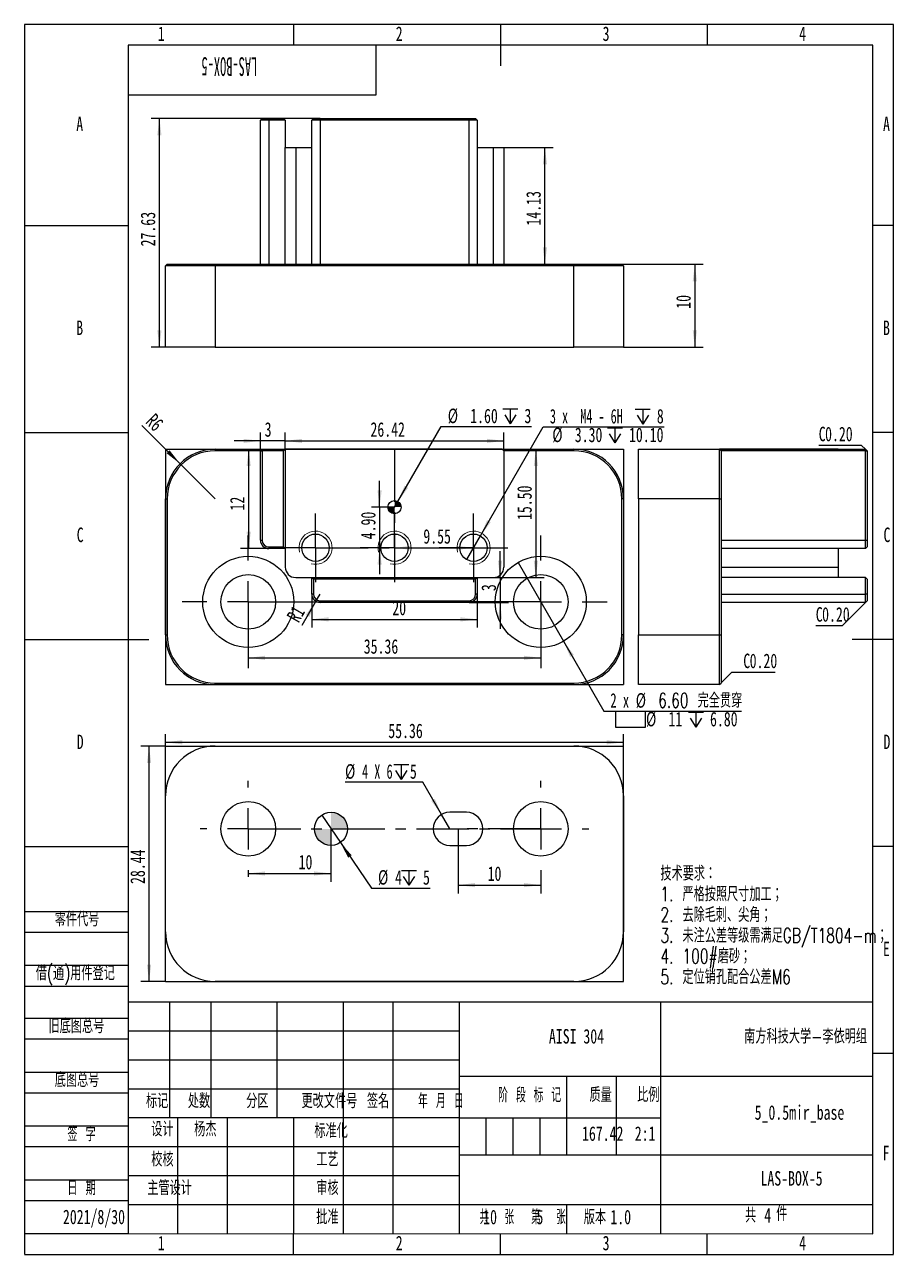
# Model space of a CAD drawing. Header units: millimetres. Extents: x 0 to 210, y 0 to 297.
import ezdxf

# ---------------------------------------------------------------- set-up
doc = ezdxf.new("R2010")
doc.units = ezdxf.units.MM
doc.linetypes.add('CENTERX2', pattern=[20.32, 12.7, -2.54, 2.54, -2.54])
doc.layers.add('图框', color=7, linetype='Continuous')
doc.layers.add('图纸格式', color=7, linetype='Continuous')
doc.styles.add('SLDTEXTSTYLE0', font='TXT', dxfattribs={"width": 0.7, "bigfont": 'bigfont'})
doc.styles.add('SLDTEXTSTYLE1', font='TXT', dxfattribs={"width": 0.62, "bigfont": 'bigfont'})
doc.styles.add('SLDTEXTSTYLE2', font='TXT', dxfattribs={"width": 0.614286, "bigfont": 'bigfont'})
doc.styles.add('SLDTEXTSTYLE3', font='TXT', dxfattribs={"width": 0.6, "bigfont": 'bigfont'})
doc.styles.add('SLDTEXTSTYLE4', font='TXT', dxfattribs={"width": 0.633333, "bigfont": 'bigfont'})
doc.styles.add('SLDTEXTSTYLE5', font='TXT', dxfattribs={"width": 0.7})
doc.styles.add('SLDTEXTSTYLE6', font='TXT', dxfattribs={"width": 0.49})
doc.styles.add('SLDTEXTSTYLE7', font='TXT', dxfattribs={"width": 0.616667})
doc.styles.add('SLDTEXTSTYLE8', font='TXT', dxfattribs={"width": 0.633333})
doc.styles.add('SLDTEXTSTYLE9', font='TXT', dxfattribs={"width": 0.62})
doc.dimstyles.new('SLDDIMSTYLE0', dxfattribs={"dimtxt": 3.5, "dimasz": 4.08, "dimexe": 0, "dimexo": 0.0625, "dimgap": 0.875, "dimtad": 2, "dimlfac": 0.5, "dimrnd": 1e-09, "dimzin": 12, "dimdsep": 46, "dimtxsty": 'SLDTEXTSTYLE5', "dimsah": 1, "dimcen": 0.09, "dimadec": 0, "dimazin": 3, "dimtfac": 1, "dimtofl": 0, "dimtmove": 0, "dimatfit": 3, "dimfxl": 0, "dimfrac": 2, "dimtolj": 1, "dimtzin": 12, "dimarcsym": 0})
doc.dimstyles.new('SLDDIMSTYLE1', dxfattribs={"dimtxt": 3.5, "dimasz": 4.08, "dimexe": 0, "dimexo": 0.0625, "dimgap": 0.875, "dimtad": 2, "dimlfac": 0.5, "dimrnd": 1e-09, "dimzin": 4, "dimdsep": 46, "dimtxsty": 'SLDTEXTSTYLE5', "dimsah": 1, "dimcen": 0.09, "dimadec": 0, "dimazin": 1, "dimtfac": 1, "dimtmove": 0, "dimatfit": 0, "dimfxl": 0, "dimfrac": 2, "dimtolj": 1, "dimtzin": 12, "dimarcsym": 0})
doc.dimstyles.new('SLDDIMSTYLE2', dxfattribs={"dimtxt": 3.5, "dimasz": 4.08, "dimexe": 0, "dimexo": 0.0625, "dimgap": 0.875, "dimtad": 2, "dimlfac": 0.5, "dimrnd": 1e-09, "dimzin": 12, "dimdsep": 46, "dimtxsty": 'SLDTEXTSTYLE5', "dimsah": 1, "dimcen": 0.09, "dimadec": 0, "dimazin": 3, "dimtfac": 1, "dimtmove": 0, "dimatfit": 0, "dimfxl": 0, "dimfrac": 2, "dimtolj": 1, "dimtzin": 12, "dimarcsym": 0})
doc.dimstyles.new('SLDDIMSTYLE3', dxfattribs={"dimtxt": 3.5, "dimasz": 4.08, "dimexe": 0, "dimexo": 0.0625, "dimgap": 0.875, "dimtad": 2, "dimlfac": 0.5, "dimrnd": 1e-09, "dimzin": 4, "dimdsep": 46, "dimtxsty": 'SLDTEXTSTYLE5', "dimsah": 1, "dimcen": 0.09, "dimadec": 0, "dimazin": 1, "dimtfac": 1, "dimtofl": 0, "dimtmove": 0, "dimatfit": 3, "dimfxl": 0, "dimfrac": 2, "dimtolj": 1, "dimtzin": 12, "dimarcsym": 0})
doc.dimstyles.new('SLDDIMSTYLE4', dxfattribs={"dimtxt": 3.5, "dimasz": 4.08, "dimexe": 0, "dimexo": 0.0625, "dimgap": 0.875, "dimtad": 0, "dimtih": 1, "dimtoh": 1, "dimdec": 6, "dimlfac": 0.5, "dimrnd": 1e-09, "dimzin": 12, "dimdsep": 46, "dimtxsty": 'SLDTEXTSTYLE5', "dimblk1": 'NONE', "dimsah": 1, "dimcen": 0, "dimadec": 0, "dimazin": 3, "dimtfac": 1, "dimtmove": 0, "dimatfit": 3, "dimldrblk": 'NONE', "dimfxl": 0, "dimfrac": 2, "dimtolj": 1, "dimtzin": 12, "dimarcsym": 0})
doc.dimstyles.new('SLDDIMSTYLE5', dxfattribs={"dimtxt": 3.5, "dimasz": 4.08, "dimexe": 0, "dimexo": 0.0625, "dimgap": 0.875, "dimtad": 0, "dimtih": 1, "dimtoh": 1, "dimlfac": 0.5, "dimrnd": 1e-09, "dimzin": 4, "dimdsep": 46, "dimtxsty": 'SLDTEXTSTYLE5', "dimblk1": 'NONE', "dimsah": 1, "dimcen": 0, "dimadec": 0, "dimazin": 1, "dimtfac": 1, "dimtmove": 0, "dimatfit": 3, "dimldrblk": 'NONE', "dimfxl": 0, "dimfrac": 2, "dimtolj": 1, "dimtzin": 12, "dimarcsym": 0})
doc.dimstyles.new('SLDDIMSTYLE6', dxfattribs={"dimtxt": 3.5, "dimasz": 4.08, "dimexe": 0, "dimexo": 0.0625, "dimgap": 0.875, "dimtad": 2, "dimlfac": 0.5, "dimrnd": 1e-09, "dimzin": 12, "dimdsep": 46, "dimtxsty": 'SLDTEXTSTYLE5', "dimsah": 1, "dimcen": 0, "dimadec": 0, "dimazin": 3, "dimtfac": 1, "dimtofl": 0, "dimtmove": 0, "dimatfit": 3, "dimfxl": 0, "dimfrac": 2, "dimtolj": 1, "dimtzin": 12, "dimarcsym": 0})
doc.dimstyles.new('SLDDIMSTYLE7', dxfattribs={"dimtxt": 3.5, "dimasz": 4.08, "dimexe": 0, "dimexo": 0.0625, "dimgap": 0.875, "dimtad": 0, "dimtih": 1, "dimtoh": 1, "dimdec": 6, "dimlfac": 0.5, "dimrnd": 1e-09, "dimzin": 12, "dimdsep": 46, "dimtxsty": 'SLDTEXTSTYLE5', "dimblk1": 'NONE', "dimsah": 1, "dimcen": 0, "dimadec": 0, "dimazin": 3, "dimtfac": 1, "dimtmove": 0, "dimatfit": 3, "dimldrblk": 'NONE', "dimfxl": 0, "dimfrac": 2, "dimtolj": 1, "dimtzin": 12, "dimarcsym": 0})
doc.dimstyles.new('SLDDIMSTYLE8', dxfattribs={"dimtxt": 3.5, "dimasz": 4.08, "dimexe": 0, "dimexo": 0.0625, "dimgap": 0.875, "dimtad": 0, "dimtih": 1, "dimtoh": 1, "dimdec": 6, "dimlfac": 0.5, "dimrnd": 1e-09, "dimzin": 12, "dimdsep": 46, "dimtxsty": 'SLDTEXTSTYLE5', "dimsah": 1, "dimcen": 0, "dimadec": 0, "dimazin": 3, "dimtfac": 1, "dimtofl": 0, "dimtmove": 0, "dimatfit": 3, "dimfxl": 0, "dimfrac": 2, "dimtolj": 1, "dimtzin": 12, "dimarcsym": 0})

# ---------------------------------------------------------------- blocks, each defined once
blk = doc.blocks.new('SW_NOTE_0')
at = {"layer": '图纸格式', "color": 0, "char_height": 3.5, "attachment_point": 1, "style": 'SLDTEXTSTYLE0'}
for s, insert in [('技术要求：', (0, 4.51)), ('1. 严格按照尺寸加工；', (0, -0.49)), ('2. 去除毛刺、尖角；', (0, -5.49)), ('3. 未注公差等级需满足GB/T1804-m；', (0, -10.49)), ('4. 100#磨砂；', (0, -15.49)), ('5. 定位销孔配合公差M6', (0, -20.49))]:
    blk.add_mtext(s, dxfattribs=dict(at, insert=insert))
blk = doc.blocks.new('_D')
at = {"layer": '图纸格式'}
for p, q in [((54.06, 157.58), (54.06, 142.05)), ((124.77, 157.58), (124.77, 142.05)), ((54.06, 144.05), (124.77, 144.05))]:
    blk.add_line(p, q, dxfattribs=at)
for points in [[(54.06, 144.05), (58.14, 143.54), (58.14, 144.56)], [(124.77, 144.05), (120.69, 144.56), (120.69, 143.54)]]:
    blk.add_solid(points, dxfattribs=at)
at = {"layer": '图纸格式', "insert": (81.98, 148.56), "char_height": 3.5, "attachment_point": 1, "style": 'SLDTEXTSTYLE5'}
blk.add_mtext('35.36', dxfattribs=at)
blk = doc.blocks.new('_D_1')
at = {"layer": '图纸格式'}
for p, q in [((85.81, 180.45), (85.81, 186.8)), ((89.42, 180.45), (83.81, 180.45)), ((85.81, 180.45), (85.81, 170.65)), ((85.81, 170.65), (85.81, 164.3))]:
    blk.add_line(p, q, dxfattribs=at)
for points in [[(85.81, 180.45), (86.32, 184.53), (85.3, 184.53)], [(85.81, 170.65), (85.3, 166.57), (86.32, 166.57)]]:
    blk.add_solid(points, dxfattribs=at)
at = {"layer": '图纸格式', "insert": (81.3, 172.69), "char_height": 3.5, "attachment_point": 1, "rotation": 90, "style": 'SLDTEXTSTYLE5'}
blk.add_mtext('4.90', dxfattribs=at)
blk = doc.blocks.new('_D_2')
at = {"layer": '图纸格式'}
blk.add_line((89.42, 170.62), (108.52, 170.62), dxfattribs=at)
for points in [[(89.42, 170.62), (93.5, 170.12), (93.5, 171.13)], [(108.52, 170.62), (104.44, 171.13), (104.44, 170.12)]]:
    blk.add_solid(points, dxfattribs=at)
at = {"layer": '图纸格式', "insert": (96.38, 175.14), "char_height": 3.5, "attachment_point": 1, "style": 'SLDTEXTSTYLE5'}
blk.add_mtext('9.55', dxfattribs=at)
blk = doc.blocks.new('_D_3')
at = {"layer": '图纸格式'}
for p, q in [((63, 194.45), (63, 198.46)), ((63, 196.46), (115.84, 196.46)), ((115.84, 194.05), (115.84, 198.46))]:
    blk.add_line(p, q, dxfattribs=at)
for points in [[(63, 196.46), (67.08, 195.95), (67.08, 196.96)], [(115.84, 196.46), (111.76, 196.96), (111.76, 195.95)]]:
    blk.add_solid(points, dxfattribs=at)
at = {"layer": '图纸格式', "insert": (83.6, 200.97), "char_height": 3.5, "attachment_point": 1, "style": 'SLDTEXTSTYLE5'}
blk.add_mtext('26.42', dxfattribs=at)
blk = doc.blocks.new('_D_4')
at = {"layer": '图纸格式'}
for p, q in [((123.58, 194.45), (123.58, 163.45)), ((113.3, 163.45), (125.58, 163.45))]:
    blk.add_line(p, q, dxfattribs=at)
for points in [[(123.58, 194.45), (123.07, 190.37), (124.08, 190.37)], [(123.58, 163.45), (124.08, 167.53), (123.07, 167.53)]]:
    blk.add_solid(points, dxfattribs=at)
at = {"layer": '图纸格式', "insert": (119.07, 177.34), "char_height": 3.5, "attachment_point": 1, "rotation": 90, "style": 'SLDTEXTSTYLE5'}
blk.add_mtext('15.50', dxfattribs=at)
blk = doc.blocks.new('_D_5')
at = {"layer": '图纸格式'}
for p, q in [((54.16, 194.45), (54.16, 170.45)), ((59, 170.45), (52.16, 170.45))]:
    blk.add_line(p, q, dxfattribs=at)
for points in [[(54.16, 194.45), (53.65, 190.37), (54.67, 190.37)], [(54.16, 170.45), (54.67, 174.53), (53.65, 174.53)]]:
    blk.add_solid(points, dxfattribs=at)
at = {"layer": '图纸格式', "insert": (49.65, 179.64), "char_height": 3.5, "attachment_point": 1, "rotation": 90, "style": 'SLDTEXTSTYLE5'}
blk.add_mtext('12', dxfattribs=at)
blk = doc.blocks.new('_D_6')
at = {"layer": '图纸格式'}
for p, q in [((57, 196.46), (50.65, 196.46)), ((57, 194.05), (57, 198.46)), ((63, 196.46), (57, 196.46)), ((63, 194.45), (63, 198.46)), ((63, 196.46), (69.35, 196.46))]:
    blk.add_line(p, q, dxfattribs=at)
for points in [[(57, 196.46), (52.92, 196.96), (52.92, 195.95)], [(63, 196.46), (67.08, 195.95), (67.08, 196.96)]]:
    blk.add_solid(points, dxfattribs=at)
at = {"layer": '图纸格式', "insert": (58.02, 200.97), "char_height": 3.5, "attachment_point": 1, "style": 'SLDTEXTSTYLE5'}
blk.add_mtext('3', dxfattribs=at)
blk = doc.blocks.new('_D_7')
at = {"layer": '图纸格式'}
for p, q in [((114.93, 163.45), (114.93, 169.8)), ((113.3, 163.45), (116.93, 163.45)), ((114.93, 163.45), (114.93, 157.45)), ((107.42, 157.45), (116.93, 157.45)), ((114.93, 157.45), (114.93, 151.1))]:
    blk.add_line(p, q, dxfattribs=at)
for points in [[(114.93, 163.45), (115.44, 167.53), (114.42, 167.53)], [(114.93, 157.45), (114.42, 153.37), (115.44, 153.37)]]:
    blk.add_solid(points, dxfattribs=at)
at = {"layer": '图纸格式', "insert": (110.42, 160.17), "char_height": 3.5, "attachment_point": 1, "rotation": 90, "style": 'SLDTEXTSTYLE5'}
blk.add_mtext('3', dxfattribs=at)
blk = doc.blocks.new('_D_8')
at = {"layer": '图纸格式'}
for p, q in [((69.42, 159.45), (69.42, 151.35)), ((109.42, 159.45), (109.42, 151.35)), ((69.42, 153.35), (109.42, 153.35))]:
    blk.add_line(p, q, dxfattribs=at)
for points in [[(69.42, 153.35), (73.5, 152.84), (73.5, 153.86)], [(109.42, 153.35), (105.34, 153.86), (105.34, 152.84)]]:
    blk.add_solid(points, dxfattribs=at)
at = {"layer": '图纸格式', "insert": (88.88, 157.86), "char_height": 3.5, "attachment_point": 1, "style": 'SLDTEXTSTYLE5'}
blk.add_mtext('20', dxfattribs=at)
blk = doc.blocks.new('SW_SYMBOL_HOLE_DEPTH')
at = {"layer": '图纸格式', "color": 0}
for p, q in [((0, 875), (800, 875)), ((400, 875), (400, 75)), ((100, 555), (400, 75)), ((700, 555), (400, 75))]:
    blk.add_line(p, q, dxfattribs=at)
blk = doc.blocks.new('_D_9')
at = {"layer": '图纸格式'}
for p, q in [((110.17, 173.51), (125.38, 199.84)), ((125.38, 199.84), (154.57, 199.84)), ((106.87, 167.8), (110.17, 173.51))]:
    blk.add_line(p, q, dxfattribs=at)
blk.add_solid([(110.17, 173.51), (112.65, 176.79), (111.77, 177.3)], dxfattribs=at)
at = {"layer": '图纸格式', "xscale": 0.004511737089201878, "yscale": 0.004511737089201878, "zscale": 0.004511737089201878}
for p in [(147.61, 200.18), (140.88, 195.66)]:
    blk.add_blockref('SW_SYMBOL_HOLE_DEPTH', p, dxfattribs=at)
at = {"layer": '图纸格式', "char_height": 3.5, "attachment_point": 1}
for s, insert, style in [('3 x  M4 - 6H', (126.97, 204.17), 'SLDTEXTSTYLE7'), ('8', (152.82, 204.17), 'SLDTEXTSTYLE5'), ('%%c', (127.56, 199.67), 'SLDTEXTSTYLE5'), ('3.30', (132.99, 199.66), 'SLDTEXTSTYLE5'), ('10.10', (146.09, 199.66), 'SLDTEXTSTYLE5')]:
    blk.add_mtext(s, dxfattribs=dict(at, insert=insert, style=style))
blk = doc.blocks.new('_None')
blk = doc.blocks.new('_D_10')
at = {"layer": '图纸格式'}
for p, q in [((90.22, 181.84), (100.7, 199.91)), ((100.7, 199.91), (122.56, 199.91)), ((88.62, 179.07), (90.22, 181.84))]:
    blk.add_line(p, q, dxfattribs=at)
blk.add_solid([(90.22, 181.84), (92.71, 185.11), (91.83, 185.62)], dxfattribs=at)
at = {"layer": '图纸格式', "xscale": 0.004511737089201878, "yscale": 0.004511737089201878, "zscale": 0.004511737089201878}
blk.add_blockref('SW_SYMBOL_HOLE_DEPTH', (115.6, 200.25), dxfattribs=at)
at = {"layer": '图纸格式', "char_height": 3.5, "attachment_point": 1, "style": 'SLDTEXTSTYLE5'}
for s, insert in [('%%c', (102.29, 204.25)), ('1.60', (107.71, 204.24)), ('3', (120.81, 204.24))]:
    blk.add_mtext(s, dxfattribs=dict(at, insert=insert))
blk = doc.blocks.new('_D_11')
at = {"layer": '图纸格式'}
for q in [(67.04, 151.86), (71.42, 159.45)]:
    blk.add_line((70.42, 157.72), q, dxfattribs=at)
blk.add_solid([(70.42, 157.72), (67.94, 154.44), (68.82, 153.93)], dxfattribs=at)
at = {"layer": '图纸格式', "insert": (63.2, 154.08), "char_height": 3.5, "attachment_point": 1, "rotation": 60, "style": 'SLDTEXTSTYLE5'}
blk.add_mtext('R1', dxfattribs=at)
blk = doc.blocks.new('_D_12')
at = {"layer": '图纸格式'}
for q in [(28.34, 200.17), (46.06, 182.45)]:
    blk.add_line((37.58, 190.94), q, dxfattribs=at)
blk.add_solid([(37.58, 190.94), (35.05, 194.18), (34.33, 193.46)], dxfattribs=at)
at = {"layer": '图纸格式', "insert": (31.53, 203.36), "char_height": 3.5, "attachment_point": 1, "rotation": 315, "style": 'SLDTEXTSTYLE5'}
blk.add_mtext('R6', dxfattribs=at)
blk = doc.blocks.new('SW_SYMBOL_HOLE_SPOT')
at = {"layer": '图纸格式', "color": 0}
for p, q in [((0, 875), (0, 75)), ((1600, 75), (1600, 875)), ((0, 75), (1600, 75))]:
    blk.add_line(p, q, dxfattribs=at)
blk = doc.blocks.new('_D_13')
at = {"layer": '图纸格式'}
for p, q in [((119.28, 167.11), (130.27, 148.05)), ((130.27, 148.05), (140, 131.19)), ((140, 131.19), (173.27, 131.19))]:
    blk.add_line(p, q, dxfattribs=at)
blk.add_solid([(130.27, 148.05), (131.87, 144.26), (132.75, 144.77)], dxfattribs=at)
at = {"layer": '图纸格式', "xscale": 0.004511737089201878, "yscale": 0.004511737089201878, "zscale": 0.004511737089201878}
for name, p in [('SW_SYMBOL_HOLE_SPOT', (142.84, 127.01)), ('SW_SYMBOL_HOLE_DEPTH', (160.45, 127.01))]:
    blk.add_blockref(name, p, dxfattribs=at)
at = {"layer": '图纸格式', "char_height": 3.5, "attachment_point": 1}
for s, insert, style in [('2 x', (141.59, 135.52), 'SLDTEXTSTYLE8'), ('%%c', (147.72, 135.53), 'SLDTEXTSTYLE5'), ('6.60 完全贯穿', (153.14, 135.52), 'SLDTEXTSTYLE0'), ('%%c', (150.21, 131.02), 'SLDTEXTSTYLE5'), ('11', (155.63, 131.01), 'SLDTEXTSTYLE5'), ('6.80', (165.67, 131.01), 'SLDTEXTSTYLE5')]:
    blk.add_mtext(s, dxfattribs=dict(at, insert=insert, style=style))
blk = doc.blocks.new('SW_CENTERMARKSYMBOL_0')
at = {"layer": '图纸格式', "color": 0}
for p, q in [((0, 10), (0, 16)), ((0, 0), (0, 5)), ((-10, 0), (-16, 0)), ((0, 0), (-5, 0)), ((0, 0), (0, -5)), ((0, 0), (5, 0)), ((10, 0), (16, 0)), ((0, -10), (0, -16))]:
    blk.add_line(p, q, dxfattribs=at)
blk = doc.blocks.new('SW_CENTERMARKSYMBOL_1')
at = {"layer": '图纸格式', "color": 0}
for p, q in [((0, 5), (0, 8.3)), ((0, 0), (0, 5)), ((-5, 0), (-8.3, 0)), ((0, 0), (-5, 0)), ((0, 0), (0, -5)), ((0, 0), (5, 0)), ((5, 0), (8.3, 0)), ((0, -5), (0, -8.3))]:
    blk.add_line(p, q, dxfattribs=at)
blk = doc.blocks.new('SW_CENTERMARKSYMBOL_2')
at = {"layer": '图纸格式', "color": 0}
for p, q in [((0, 5), (0, 8.3)), ((0, 0), (0, 5)), ((-5, 0), (-8.3, 0)), ((0, 0), (-5, 0)), ((0, 0), (0, -5)), ((0, 0), (5, 0)), ((5, 0), (8.3, 0)), ((0, -5), (0, -8.3))]:
    blk.add_line(p, q, dxfattribs=at)
blk = doc.blocks.new('SW_CENTERMARKSYMBOL_3')
at = {"layer": '图纸格式', "color": 0}
for p, q in [((0, 5), (0, 8.3)), ((0, 0), (0, 5)), ((-5, 0), (-8.3, 0)), ((0, 0), (-5, 0)), ((0, 0), (0, -5)), ((0, 0), (5, 0)), ((5, 0), (8.3, 0)), ((0, -5), (0, -8.3))]:
    blk.add_line(p, q, dxfattribs=at)
blk = doc.blocks.new('SW_CENTERMARKSYMBOL_4')
at = {"layer": '图纸格式', "color": 0}
for p, q in [((0, 10), (0, 16)), ((0, 0), (0, 5)), ((-10, 0), (-16, 0)), ((0, 0), (-5, 0)), ((0, 0), (0, -5)), ((0, 0), (5, 0)), ((10, 0), (16, 0)), ((0, -10), (0, -16))]:
    blk.add_line(p, q, dxfattribs=at)
blk = doc.blocks.new('SW_DOWELSYMBOL_0')
at = {"linetype": 'Continuous', "lineweight": 18}
h = blk.add_hatch(color=0, dxfattribs=at)
edge = h.paths.add_edge_path(flags=0)
edge.add_arc((0, 0), 1.6, 180, 270)
edge.add_line((0, -1.6), (0, 0))
edge.add_line((0, 0), (-1.6, 0))
h = blk.add_hatch(color=0, dxfattribs=at)
edge = h.paths.add_edge_path(flags=0)
edge.add_arc((0, 0), 1.6, 0, 90)
edge.add_line((0, 1.6), (0, 0))
edge.add_line((0, 0), (1.6, 0))
at = {"layer": '图纸格式', "color": 0}
blk.add_circle((0, 0), 1.6, dxfattribs=at)
blk = doc.blocks.new('_D_14')
at = {"layer": '图纸格式'}
for p, q in [((144.37, 239.1), (164, 239.1)), ((162, 239.1), (162, 219.1)), ((144.77, 219.1), (164, 219.1))]:
    blk.add_line(p, q, dxfattribs=at)
for points in [[(162, 239.1), (161.49, 235.02), (162.51, 235.02)], [(162, 219.1), (162.51, 223.18), (161.49, 223.18)]]:
    blk.add_solid(points, dxfattribs=at)
at = {"layer": '图纸格式', "insert": (157.49, 228.37), "char_height": 3.5, "attachment_point": 1, "rotation": 90, "style": 'SLDTEXTSTYLE5'}
blk.add_mtext('10', dxfattribs=at)
blk = doc.blocks.new('_D_15')
at = {"layer": '图纸格式'}
for p, q in [((71.42, 274.35), (30.59, 274.35)), ((32.59, 219.1), (32.59, 274.35)), ((34.06, 219.1), (30.59, 219.1))]:
    blk.add_line(p, q, dxfattribs=at)
for points in [[(32.59, 274.35), (32.08, 270.27), (33.09, 270.27)], [(32.59, 219.1), (33.09, 223.18), (32.08, 223.18)]]:
    blk.add_solid(points, dxfattribs=at)
at = {"layer": '图纸格式', "insert": (28.07, 243.43), "char_height": 3.5, "attachment_point": 1, "rotation": 90, "style": 'SLDTEXTSTYLE5'}
blk.add_mtext('27.63', dxfattribs=at)
blk = doc.blocks.new('_D_16')
at = {"layer": '图纸格式'}
for p, q in [((115.84, 267.35), (127.76, 267.35)), ((125.76, 239.1), (125.76, 267.35))]:
    blk.add_line(p, q, dxfattribs=at)
for points in [[(125.76, 267.35), (125.25, 263.27), (126.27, 263.27)], [(125.76, 239.1), (126.27, 243.18), (125.25, 243.18)]]:
    blk.add_solid(points, dxfattribs=at)
at = {"layer": '图纸格式', "insert": (121.25, 248.47), "char_height": 3.5, "attachment_point": 1, "rotation": 90, "style": 'SLDTEXTSTYLE5'}
blk.add_mtext('14.13', dxfattribs=at)
blk = doc.blocks.new('SW_CHAMFER_DIMENSION_0')
at = {"layer": '图纸格式', "color": 0}
for p, q in [((-5.33, -2.58), (-2.75, 0)), ((-2.75, 0), (7.68, 0))]:
    blk.add_line(p, q, dxfattribs=at)
at = {"layer": '图纸格式', "color": 0, "char_height": 3.5, "attachment_point": 1, "style": 'SLDTEXTSTYLE5'}
for s, insert in [('C', (0, 4.51)), ('0.20', (1.54, 4.51))]:
    blk.add_mtext(s, dxfattribs=dict(at, insert=insert))
blk = doc.blocks.new('SW_CHAMFER_DIMENSION_1')
at = {"layer": '图纸格式', "color": 0}
for p, q in [((10.38, 0), (0, 0)), ((11.29, -0.91), (10.38, 0))]:
    blk.add_line(p, q, dxfattribs=at)
at = {"layer": '图纸格式', "color": 0, "char_height": 3.5, "attachment_point": 1, "style": 'SLDTEXTSTYLE5'}
for s, insert in [('C', (0, 4.51)), ('0.20', (1.54, 4.51))]:
    blk.add_mtext(s, dxfattribs=dict(at, insert=insert))
blk = doc.blocks.new('SW_CHAMFER_DIMENSION_2')
at = {"layer": '图纸格式', "color": 0}
for p, q in [((12.01, 5.66), (6.35, 0)), ((6.35, 0), (0, 0))]:
    blk.add_line(p, q, dxfattribs=at)
at = {"layer": '图纸格式', "color": 0, "char_height": 3.5, "attachment_point": 1, "style": 'SLDTEXTSTYLE5'}
for s, insert in [('C', (0, 4.51)), ('0.20', (1.54, 4.51))]:
    blk.add_mtext(s, dxfattribs=dict(at, insert=insert))
blk = doc.blocks.new('_D_17')
at = {"layer": '图纸格式'}
for p, q in [((74.06, 102.76), (74.06, 89.97)), ((54.06, 91.97), (74.06, 91.97))]:
    blk.add_line(p, q, dxfattribs=at)
for points in [[(54.06, 91.97), (58.14, 91.46), (58.14, 92.48)], [(74.06, 91.97), (69.98, 92.48), (69.98, 91.46)]]:
    blk.add_solid(points, dxfattribs=at)
at = {"layer": '图纸格式', "insert": (66.23, 96.48), "char_height": 3.5, "attachment_point": 1, "style": 'SLDTEXTSTYLE5'}
blk.add_mtext('10', dxfattribs=at)
blk = doc.blocks.new('_D_18')
at = {"layer": '图纸格式'}
for p, q in [((104.77, 102.76), (104.77, 87.17)), ((104.77, 89.17), (124.77, 89.17)), ((124.77, 91.16), (124.77, 87.17))]:
    blk.add_line(p, q, dxfattribs=at)
for points in [[(104.77, 89.17), (108.85, 88.66), (108.85, 89.67)], [(124.77, 89.17), (120.69, 89.67), (120.69, 88.66)]]:
    blk.add_solid(points, dxfattribs=at)
at = {"layer": '图纸格式', "insert": (111.92, 93.68), "char_height": 3.5, "attachment_point": 1, "style": 'SLDTEXTSTYLE5'}
blk.add_mtext('10', dxfattribs=at)
blk = doc.blocks.new('_D_19')
at = {"layer": '图纸格式'}
for p, q in [((34.06, 122.76), (34.06, 125.66)), ((144.77, 122.76), (144.77, 125.66)), ((34.06, 123.66), (144.77, 123.66))]:
    blk.add_line(p, q, dxfattribs=at)
for points in [[(34.06, 123.66), (38.14, 123.16), (38.14, 124.17)], [(144.77, 123.66), (140.69, 124.17), (140.69, 123.16)]]:
    blk.add_solid(points, dxfattribs=at)
at = {"layer": '图纸格式', "insert": (87.91, 128.18), "char_height": 3.5, "attachment_point": 1, "style": 'SLDTEXTSTYLE5'}
blk.add_mtext('55.36', dxfattribs=at)
blk = doc.blocks.new('_D_20')
at = {"layer": '图纸格式'}
for p, q in [((34.06, 122.76), (28.09, 122.76)), ((30.09, 65.88), (30.09, 122.76)), ((34.06, 65.88), (28.09, 65.88))]:
    blk.add_line(p, q, dxfattribs=at)
for points in [[(30.09, 122.76), (29.58, 118.68), (30.59, 118.68)], [(30.09, 65.88), (30.59, 69.96), (29.58, 69.96)]]:
    blk.add_solid(points, dxfattribs=at)
at = {"layer": '图纸格式', "insert": (25.57, 89.44), "char_height": 3.5, "attachment_point": 1, "rotation": 90, "style": 'SLDTEXTSTYLE5'}
blk.add_mtext('28.44', dxfattribs=at)
blk = doc.blocks.new('_D_21')
at = {"layer": '图纸格式'}
for p, q in [((71.81, 106.06), (76.32, 99.45)), ((76.32, 99.45), (83.85, 88.45)), ((83.85, 88.45), (98.05, 88.45))]:
    blk.add_line(p, q, dxfattribs=at)
blk.add_solid([(76.32, 99.45), (78.21, 95.8), (79.04, 96.37)], dxfattribs=at)
at = {"layer": '图纸格式', "xscale": 0.004511737089201878, "yscale": 0.004511737089201878, "zscale": 0.004511737089201878}
blk.add_blockref('SW_SYMBOL_HOLE_DEPTH', (91.09, 88.78), dxfattribs=at)
at = {"layer": '图纸格式', "char_height": 3.5, "attachment_point": 1, "style": 'SLDTEXTSTYLE5'}
for s, insert in [('%%c', (85.43, 92.79)), ('4', (89.55, 92.77)), ('5', (96.3, 92.77))]:
    blk.add_mtext(s, dxfattribs=dict(at, insert=insert))
blk = doc.blocks.new('_D_22')
at = {"layer": '图纸格式'}
for p, q in [((96.26, 114.03), (77.46, 114.03)), ((100.77, 106.22), (96.26, 114.03)), ((102.77, 102.76), (100.77, 106.22))]:
    blk.add_line(p, q, dxfattribs=at)
blk.add_solid([(100.77, 106.22), (99.17, 110), (98.29, 109.5)], dxfattribs=at)
at = {"layer": '图纸格式', "xscale": 0.004511737089201878, "yscale": 0.004511737089201878, "zscale": 0.004511737089201878}
blk.add_blockref('SW_SYMBOL_HOLE_DEPTH', (89.24, 114.36), dxfattribs=at)
at = {"layer": '图纸格式', "char_height": 3.5, "attachment_point": 1}
for s, insert, style in [('%%c', (77.46, 118.37), 'SLDTEXTSTYLE5'), ('4 X 6', (81.57, 118.36), 'SLDTEXTSTYLE9'), ('5', (93.13, 118.36), 'SLDTEXTSTYLE5')]:
    blk.add_mtext(s, dxfattribs=dict(at, insert=insert, style=style))
blk = doc.blocks.new('SW_CENTERMARKSYMBOL_5')
at = {"layer": '图纸格式', "color": 0}
for p, q in [((0, 10), (0, 11.6)), ((0, 0), (0, 5)), ((-10, 0), (-11.6, 0)), ((0, 0), (-5, 0)), ((0, 0), (0, -5)), ((0, 0), (5, 0)), ((10, 0), (11.6, 0)), ((0, -10), (0, -11.6))]:
    blk.add_line(p, q, dxfattribs=at)
blk = doc.blocks.new('SW_CENTERMARKSYMBOL_6')
at = {"layer": '图纸格式', "color": 0}
for p, q in [((0, 10), (0, 11.6)), ((0, 0), (0, 5)), ((-10, 0), (-11.6, 0)), ((0, 0), (-5, 0)), ((0, 0), (0, -5)), ((0, 0), (5, 0)), ((10, 0), (11.6, 0)), ((0, -10), (0, -11.6))]:
    blk.add_line(p, q, dxfattribs=at)
blk = doc.blocks.new('SW_DOWELSYMBOL_1')
at = {"linetype": 'Continuous', "lineweight": 18}
h = blk.add_hatch(color=0, dxfattribs=at)
edge = h.paths.add_edge_path(flags=0)
edge.add_arc((0, 0), 4, 0, 90)
edge.add_line((0, 4), (0, 0))
edge.add_line((0, 0), (4, 0))
h = blk.add_hatch(color=0, dxfattribs=at)
edge = h.paths.add_edge_path(flags=0)
edge.add_arc((0, 0), 4, 180, 270)
edge.add_line((0, -4), (0, 0))
edge.add_line((0, 0), (-4, 0))
at = {"layer": '图纸格式', "color": 0}
blk.add_circle((0, 0), 4, dxfattribs=at)

msp = doc.modelspace()

# ---------------------------------------------------------------- linework, layer by layer
at = {"color": 7, "linetype": 'Continuous', "lineweight": 25}
for p, q in [((56.9991377, 273.9516554), (57.3991377, 274.3516554)), ((56.9991377, 239.1016554), (56.9991377, 273.9516554)), ((58.9991377, 273.9516554), (56.9991377, 273.9516554)), ((57.3991377, 274.3516554), (58.9991377, 274.3516554)), ((58.9991377, 274.3516554), (62.5991377, 274.3516554)), ((58.9991377, 274.3516554), (58.9991377, 273.9516554)), ((58.9991377, 273.9516554), (58.9991377, 239.1016554)), ((62.9991377, 273.9516554), (58.9991377, 273.9516554)), ((62.5991377, 274.3516554), (62.9991377, 273.9516554)), ((62.9991377, 273.9516554), (62.9991377, 267.3516554)), ((69.8191377, 274.3516554), (69.4191377, 273.9516554)), ((69.4191377, 239.1016554), (69.4191377, 273.9516554)), ((71.4191377, 273.9516554), (69.4191377, 273.9516554)), ((69.8191377, 274.3516554), (71.4191377, 274.3516554)), ((71.4191377, 273.9516554), (71.4191377, 274.3516554)), ((71.4191377, 274.3516554), (107.4191377, 274.3516554)), ((107.4191377, 273.9516554), (71.4191377, 273.9516554)), ((71.4191377, 273.9516554), (71.4191377, 239.1016554)), ((107.4191377, 273.9516554), (107.4191377, 274.3516554)), ((107.4191377, 274.3516554), (109.0191377, 274.3516554)), ((109.4191377, 273.9516554), (107.4191377, 273.9516554)), ((107.4191377, 239.1016554), (107.4191377, 273.9516554)), ((109.4191377, 273.9516554), (109.0191377, 274.3516554)), ((109.4191377, 273.9516554), (109.4191377, 239.1016554)), ((62.9991377, 239.1016554), (62.9991377, 267.3516554)), ((62.9991377, 267.3516554), (65.5391377, 267.3516554)), ((65.5391377, 267.3516554), (65.5391377, 239.1016554)), ((65.5391377, 267.3516554), (69.4191377, 267.3516554)), ((109.4191377, 267.3516554), (113.2991377, 267.3516554)), ((113.2991377, 239.1016554), (113.2991377, 267.3516554)), ((113.2991377, 267.3516554), (115.8391377, 267.3516554)), ((115.8391377, 267.3516554), (115.8391377, 239.1016554)), ((34.0637987, 238.7016554), (34.4637987, 239.1016554)), ((34.0637987, 219.1016554), (34.0637987, 238.7016554)), ((46.0637987, 238.7016554), (34.0637987, 238.7016554)), ((34.4637987, 239.1016554), (46.0637987, 239.1016554)), ((46.0637987, 238.7016554), (46.0637987, 239.1016554)), ((46.0637987, 239.1016554), (132.7744768, 239.1016554)), ((46.0637987, 238.7016554), (46.0637987, 219.1016554)), ((132.7744768, 238.7016554), (46.0637987, 238.7016554)), ((132.7744768, 238.7016554), (132.7744768, 239.1016554)), ((132.7744768, 239.1016554), (144.3744768, 239.1016554)), ((132.7744768, 219.1016554), (132.7744768, 238.7016554)), ((144.7744768, 238.7016554), (132.7744768, 238.7016554)), ((144.7744768, 238.7016554), (144.3744768, 239.1016554)), ((144.7744768, 238.7016554), (144.7744768, 219.1016554)), ((46.0637987, 219.1016554), (34.0637987, 219.1016554)), ((46.0637987, 219.1016554), (132.7744768, 219.1016554)), ((144.7744768, 219.1016554), (132.7744768, 219.1016554)), ((46.0637987, 194.4538819), (46.0637987, 194.0538819)), ((46.0637987, 194.4538819), (62.9991377, 194.4538819)), ((57.0020558, 194.0538819), (46.0637987, 194.0538819)), ((57.3991377, 194.4509638), (56.9991377, 194.0509638)), ((56.9991377, 194.0509638), (57.3991377, 194.0509638)), ((56.9991377, 172.4509638), (56.9991377, 194.0509638)), ((57.3991377, 194.4509638), (57.3991377, 194.0509638)), ((57.3991377, 194.4509638), (62.9991377, 194.4509638)), ((62.5991377, 194.0509638), (57.3991377, 194.0509638)), ((57.3991377, 194.0509638), (57.3991377, 172.4509638)), ((62.5991377, 194.0509638), (62.9991377, 194.4509638)), ((62.5991377, 170.8509638), (62.5991377, 194.0509638)), ((62.9991377, 194.4538819), (62.9991377, 194.4509638)), ((115.4391377, 194.4538819), (62.9991377, 194.4538819)), ((62.9991377, 194.4509638), (62.9991377, 170.4509638)), ((115.8391377, 194.0538819), (115.4391377, 194.4538819)), ((115.4391377, 194.4538819), (132.7744768, 194.4538819)), ((115.8391377, 194.0538819), (115.8391377, 165.9938819)), ((132.7744768, 194.0538819), (115.8391377, 194.0538819)), ((132.7744768, 194.0538819), (132.7744768, 194.4538819)), ((148.3823561, 194.4538819), (167.9823561, 194.4538819)), ((148.3823561, 182.4538819), (148.3823561, 194.4538819)), ((167.9823561, 182.4538819), (167.9823561, 194.4538819)), ((167.9823561, 194.4538819), (168.3823561, 194.0538819)), ((196.6323561, 194.4538819), (167.9823561, 194.4538819)), ((167.9852742, 194.4509638), (203.2323561, 194.4509638)), ((168.3823561, 194.0538819), (168.3823561, 182.4538819)), ((203.2323561, 194.0509638), (168.3823561, 194.0509638)), ((196.6323561, 194.4538819), (196.6323561, 194.4509638)), ((203.2323561, 194.4509638), (203.2323561, 194.0509638)), ((203.2323561, 194.4509638), (203.6323561, 194.0509638)), ((203.2323561, 172.4509638), (203.2323561, 194.0509638)), ((203.2323561, 194.0509638), (203.6323561, 194.0509638)), ((203.6323561, 194.0509638), (203.6323561, 172.4509638)), ((34.0637987, 182.4538819), (34.4637987, 182.4538819)), ((34.0637987, 149.5785428), (34.0637987, 182.4538819)), ((34.4637987, 182.4538819), (34.4637987, 149.5785428)), ((144.3744768, 149.5785428), (144.3744768, 182.4538819)), ((144.7744768, 182.4538819), (144.3744768, 182.4538819)), ((144.7744768, 182.4538819), (144.7744768, 149.5785428)), ((167.9823561, 182.4538819), (148.3823561, 182.4538819)), ((148.3823561, 182.4538819), (148.3823561, 149.5785428)), ((167.9823561, 149.5785428), (167.9823561, 182.4538819)), ((167.9823561, 182.4538819), (168.3823561, 182.4538819)), ((168.3823561, 182.4538819), (168.3823561, 149.5785428)), ((56.9991377, 172.4509638), (57.3991377, 172.4509638)), ((168.3823561, 172.4509638), (203.2323561, 172.4509638)), ((203.2323561, 170.4509638), (203.2323561, 172.4509638)), ((203.2323561, 172.4509638), (203.6323561, 172.4509638)), ((203.6323561, 172.4509638), (203.6323561, 170.8509638)), ((58.9991377, 170.8509638), (62.5991377, 170.8509638)), ((58.9991377, 170.8509638), (58.9991377, 170.4509638)), ((62.9991377, 170.4509638), (58.9991377, 170.4509638)), ((62.5991377, 170.8509638), (62.9991377, 170.4509638)), ((62.9991377, 170.4509638), (62.9991377, 165.9938819)), ((203.2323561, 170.4509638), (168.3823561, 170.4509638)), ((196.6323561, 170.4509638), (196.6323561, 165.9938819)), ((203.6323561, 170.8509638), (203.2323561, 170.4509638)), ((65.5391377, 163.4538819), (69.4191377, 163.4538819)), ((69.8191377, 163.0538819), (69.4191377, 163.4538819)), ((69.4191377, 163.4538819), (109.4191377, 163.4538819)), ((69.4191377, 159.4538819), (69.4191377, 163.4538819)), ((109.0191377, 163.0538819), (109.4191377, 163.4538819)), ((109.4191377, 163.4538819), (109.4191377, 159.4538819)), ((109.4191377, 163.4538819), (113.2991377, 163.4538819)), ((168.3823561, 165.9938819), (196.6323561, 165.9938819)), ((196.6323561, 163.4538819), (168.3823561, 163.4538819)), ((196.6323561, 165.9938819), (196.6323561, 163.4538819)), ((203.2323561, 163.4538819), (196.6323561, 163.4538819)), ((203.2323561, 159.4538819), (203.2323561, 163.4538819)), ((203.6323561, 163.0538819), (203.2323561, 163.4538819)), ((109.0191377, 163.0538819), (69.8191377, 163.0538819)), ((69.8191377, 163.0538819), (69.8191377, 159.4538819)), ((109.0191377, 159.4538819), (109.0191377, 163.0538819)), ((203.6323561, 163.0538819), (203.6323561, 159.4538819)), ((69.8191377, 159.4538819), (69.4191377, 159.4538819)), ((71.4191377, 157.4538819), (71.4191377, 157.8538819)), ((71.4191377, 157.8538819), (107.4191377, 157.8538819)), ((107.4191377, 157.4538819), (71.4191377, 157.4538819)), ((107.4191377, 157.4538819), (107.4191377, 157.8538819)), ((109.4191377, 159.4538819), (109.0191377, 159.4538819)), ((168.3823561, 159.4538819), (203.2323561, 159.4538819)), ((203.2323561, 157.4538819), (168.3823561, 157.4538819)), ((203.2323561, 157.4538819), (203.2323561, 159.4538819)), ((203.6323561, 159.4538819), (203.2323561, 159.4538819)), ((203.2323561, 157.4538819), (203.6323561, 157.8538819)), ((203.6323561, 159.4538819), (203.6323561, 157.8538819)), ((34.0637987, 149.5785428), (34.4637987, 149.5785428)), ((144.7744768, 149.5785428), (144.3744768, 149.5785428)), ((148.3823561, 149.5785428), (167.9823561, 149.5785428)), ((148.3823561, 137.5785428), (148.3823561, 149.5785428)), ((167.9823561, 137.5785428), (167.9823561, 149.5785428)), ((167.9823561, 149.5785428), (168.3823561, 149.5785428)), ((168.3823561, 149.5785428), (168.3823561, 137.9785428)), ((46.0637987, 137.5785428), (46.0637987, 137.9785428)), ((46.0637987, 137.9785428), (132.7744768, 137.9785428)), ((132.7744768, 137.5785428), (46.0637987, 137.5785428)), ((132.7744768, 137.5785428), (132.7744768, 137.9785428)), ((167.9823561, 137.5785428), (148.3823561, 137.5785428)), ((167.9823561, 137.5785428), (168.3823561, 137.9785428)), ((46.0637987, 122.7552823), (132.7744768, 122.7552823)), ((34.0637987, 77.8799432), (34.0637987, 110.7552823)), ((144.7744768, 110.7552823), (144.7744768, 77.8799432)), ((106.7744768, 106.7552823), (102.7744768, 106.7552823)), ((102.7744768, 98.7552823), (106.7744768, 98.7552823)), ((132.7744768, 65.8799432), (46.0637987, 65.8799432))]:
    msp.add_line(p, q, dxfattribs=at)
at = {"color": 7, "linetype": 'Continuous'}
for p, q in [((34.0637987, 194.4538819), (144.7744768, 194.4538819)), ((34.0637987, 194.4538819), (34.0637987, 137.5785428)), ((144.7744768, 194.4538819), (144.7744768, 137.5785428)), ((34.0637987, 137.5785428), (144.7744768, 137.5785428)), ((34.0637987, 122.7552823), (144.7744768, 122.7552823)), ((34.0637987, 65.8799432), (34.0637987, 122.7552823)), ((144.7744768, 65.8799432), (144.7744768, 122.7552823)), ((34.0637987, 65.8799432), (144.7744768, 65.8799432))]:
    msp.add_line(p, q, dxfattribs=at)
at = {"color": 7, "linetype": 'CENTERX2'}
for p, q in [((89.4191377, 194.4538819), (89.4191377, 170.6538819)), ((89.4191377, 194.4538819), (89.4191377, 180.4538819)), ((70.3191377, 170.6538819), (108.5191377, 170.6538819)), ((54.0637987, 157.5785428), (74.0637987, 157.5785428)), ((124.7744768, 157.5785428), (104.7744768, 157.5785428)), ((54.0637987, 102.7552823), (124.7744768, 102.7552823)), ((54.0637987, 102.7552823), (74.0637987, 102.7552823)), ((124.7744768, 102.7552823), (104.7744768, 102.7552823))]:
    msp.add_line(p, q, dxfattribs=at)
at = {"color": 7, "linetype": 'Continuous', "lineweight": 25}
for centre, radius in [((89.4191377, 180.4538819), 1.6), ((70.3191377, 170.6538819), 3.3), ((89.4191377, 170.6538819), 3.3), ((108.5191377, 170.6538819), 3.3), ((54.0637987, 157.5785428), 11), ((124.7744768, 157.5785428), 11), ((54.0637987, 157.5785428), 6.6), ((124.7744768, 157.5785428), 6.6), ((54.0637987, 102.7552823), 6.6), ((124.7744768, 102.7552823), 6.6), ((74.0637987, 102.7552823), 4)]:
    msp.add_circle(centre, radius, dxfattribs=at)
for centre, radius, start, end in [((46.0637987, 182.4538819), 12, 90, 180), ((46.0637987, 182.4538819), 11.6, 90, 180), ((132.7744768, 182.4538819), 12, 0, 90), ((132.7744768, 182.4538819), 11.6, 0, 90), ((58.9991377, 172.4509638), 2, 180, 270), ((58.9991377, 172.4509638), 1.6, 180, 270), ((65.5391377, 165.9938819), 2.54, 180, 270), ((113.2991377, 165.9938819), 2.54, 270, 0), ((71.4191377, 159.4538819), 2, 180, 270), ((71.4191377, 159.4538819), 1.6, 180, 270), ((107.4191377, 159.4538819), 2, 270, 0), ((107.4191377, 159.4538819), 1.6, 270, 0), ((46.0637987, 149.5785428), 12, 180, 270), ((46.0637987, 149.5785428), 11.6, 180, 270), ((132.7744768, 149.5785428), 11.6, 270, 0), ((132.7744768, 149.5785428), 12, 270, 0), ((46.0637987, 110.7552823), 12, 90, 180), ((132.7744768, 110.7552823), 12, 0, 90), ((102.7744768, 102.7552823), 4, 90, 270), ((106.7744768, 102.7552823), 4, 270, 90), ((46.0637987, 77.8799432), 12, 180, 270), ((132.7744768, 77.8799432), 12, 270, 0)]:
    msp.add_arc(centre, radius, start, end, dxfattribs=at)
at = {"color": 7, "linetype": 'Continuous', "lineweight": 18}
for centre in [(70.3191377, 170.6538819), (89.4191377, 170.6538819), (108.5191377, 170.6538819)]:
    msp.add_arc(centre, 4, 255, 195, dxfattribs=at)
at = {"layer": '图框'}
for p, q in [((210, 297), (0, 297)), ((0, 297), (0, 0)), ((65, 297), (65, 292)), ((165, 297), (165, 292)), ((210, 0), (210, 297)), ((0, 248.5), (25, 248.5)), ((210, 248.5), (205, 248.5)), ((0, 198.5), (25, 198.5)), ((210, 198.5), (205, 198.5)), ((0, 98.5), (25, 98.5)), ((210, 98.5), (205, 98.5)), ((0, 82.7905937), (25, 82.7905937)), ((0, 77.7905937), (25, 77.7905937)), ((0, 69.7905937), (25, 69.7905937)), ((0, 64.7905937), (25, 64.7905937)), ((25.0132567, 61.0216466), (24.9981028, 5.0216486)), ((0, 57), (25, 57)), ((25, 54), (105, 54)), ((0, 52), (25, 52)), ((210, 48.5), (205, 48.5)), ((25, 47), (105, 47)), ((0, 44), (25, 44)), ((0, 39), (25, 39)), ((111.5, 33), (111.5, 24)), ((118, 33), (118, 24)), ((124.5, 33), (124.5, 24)), ((0, 31), (25, 31)), ((0, 26), (25, 26)), ((0, 18), (25, 18)), ((0, 13), (25, 13)), ((-0.0018962, 5.0284138), (24.9981028, 5.0216486)), ((64.9999923, -0.0284139), (64.9999923, 4.9715861)), ((153.6900128, 4.9971558), (153.6900128, 4.986824)), ((165, -0.0284139), (165, 4.9837635)), ((-0.0000077, -0.0284139), (209.9999923, -0.0284139))]:
    msp.add_line(p, q, dxfattribs=at)
at = {"layer": '图框', "lineweight": 25}
for p, q in [((115, 297), (115, 287)), ((205, 292), (25, 292)), ((25, 292), (25, 5)), ((85, 280), (85, 292)), ((205, 4.9729393), (205, 292)), ((25, 280), (85, 280)), ((0, 148.5), (30, 148.5)), ((210, 148.5), (200, 148.5)), ((25, 61), (205, 61)), ((35, 61), (35, 33)), ((45, 61), (45, 33)), ((61, 61), (61, 33)), ((77, 61), (77, 5)), ((89, 61), (89, 5)), ((105, 61), (105, 4.9999997)), ((153.6900128, 60.9868322), (153.6900128, 4.9971558)), ((105, 43), (205, 43)), ((131, 43), (131, 24)), ((143, 43), (143, 24)), ((25, 40), (105, 40)), ((25, 33), (105, 33)), ((37, 33), (37, 5)), ((49, 33), (49, 5)), ((64.9999923, 32.9715861), (64.9999923, 4.9715861)), ((105.013297, 32.9868281), (153.6900128, 32.9868281)), ((25, 26), (105, 26)), ((105, 24), (205, 24)), ((25, 19), (105, 19)), ((24.9999971, 12.0216484), (105, 12.0216484)), ((105, 12.0216484), (205, 12.0487089)), ((131, 12.0286841), (131, 4.992964)), ((24.9981028, 5.0216486), (205, 4.9729393)), ((114.9990514, -0.0284139), (114.9990514, 4.997294))]:
    msp.add_line(p, q, dxfattribs=at)

# ---------------------------------------------------------------- block references
at = {"layer": '图纸格式'}
for name, p in [('SW_CHAMFER_DIMENSION_1', (191.9433276, 195.3624687)), ('SW_DOWELSYMBOL_0', (89.4191377, 180.4538819)), ('SW_CENTERMARKSYMBOL_1', (70.3191377, 170.6538819)), ('SW_CENTERMARKSYMBOL_3', (89.4191377, 170.6538819)), ('SW_CENTERMARKSYMBOL_2', (108.5191377, 170.6538819)), ('SW_CENTERMARKSYMBOL_4', (54.0637987, 157.5785428)), ('SW_CENTERMARKSYMBOL_0', (124.7744768, 157.5785428)), ('SW_CHAMFER_DIMENSION_2', (191.2239179, 151.7911689)), ('SW_CHAMFER_DIMENSION_0', (173.7142996, 140.5630547)), ('SW_CENTERMARKSYMBOL_5', (54.0637987, 102.7552823)), ('SW_CENTERMARKSYMBOL_6', (124.7744768, 102.7552823)), ('SW_DOWELSYMBOL_1', (74.0637987, 102.7552823)), ('SW_NOTE_0', (153.6747008, 89.2500099))]:
    msp.add_blockref(name, p, dxfattribs=at)

# ---------------------------------------------------------------- texts
at = {"color": 7, "linetype": 'Continuous', "lineweight": 0, "char_height": 3.5, "attachment_point": 2, "style": 'SLDTEXTSTYLE5'}
for s, insert in [('1', (33.0444444, 296.5477585)), ('2', (90.5444444, 296.5477585)), ('3', (140.5444444, 296.5477585)), ('4', (188.0444444, 296.5477585))]:
    msp.add_mtext(s, dxfattribs=dict(at, insert=insert))
at = {"layer": '图框', "insert": (49.4948076, 284.6081562), "char_height": 4.5, "attachment_point": 2, "rotation": 180, "style": 'SLDTEXTSTYLE6'}
msp.add_mtext('LAS-BOX-5', dxfattribs=at)
at = {"layer": '图框', "char_height": 3.5}
for s, insert, attachment_point, style in [('A', (13.3203125, 274.7706978), 2, 'SLDTEXTSTYLE5'), ('A', (208.3203125, 274.7706978), 2, 'SLDTEXTSTYLE5'), ('B', (13.3203125, 225.5206978), 2, 'SLDTEXTSTYLE5'), ('B', (208.3203125, 225.5206978), 2, 'SLDTEXTSTYLE5'), ('C', (13.4272569, 175.5206978), 2, 'SLDTEXTSTYLE5'), ('C', (208.4272569, 175.5206978), 2, 'SLDTEXTSTYLE5'), ('D', (13.4296875, 125.5206978), 2, 'SLDTEXTSTYLE5'), ('D', (208.4296875, 125.5206978), 2, 'SLDTEXTSTYLE5'), ('零件代号', (7.2921167, 82.703292), 1, 'SLDTEXTSTYLE0'), ('E', (208.3178819, 75.5206978), 2, 'SLDTEXTSTYLE5'), ('借(通)用件登记', (2.7046163, 69.6777326), 1, 'SLDTEXTSTYLE0'), ('旧底图总号', (5.7921164, 56.9053), 1, 'SLDTEXTSTYLE0'), ('AISI 304', (133.3992554, 54.3990529), 2, 'SLDTEXTSTYLE5'), ('南方科技大学-李依明组', (188.7790183, 54.3990529), 2, 'SLDTEXTSTYLE0'), ('底图总号', (7.2921167, 43.8852641), 1, 'SLDTEXTSTYLE0'), ('标记', (32.0401075, 38.7885598), 2, 'SLDTEXTSTYLE0'), ('处数', (42.160637, 38.7885598), 2, 'SLDTEXTSTYLE0'), ('分区', (56.2599008, 38.7885598), 2, 'SLDTEXTSTYLE0'), ('更改文件号', (73.6804743, 38.7885598), 2, 'SLDTEXTSTYLE0'), ('签名', (85.4411077, 38.7885598), 2, 'SLDTEXTSTYLE0'), ('年 月 日', (100.6172965, 38.7885598), 2, 'SLDTEXTSTYLE1'), ('阶 段 标 记', (122.0830501, 40.2162471), 2, 'SLDTEXTSTYLE2'), ('质量', (139.226661, 40.2861817), 2, 'SLDTEXTSTYLE0'), ('比例', (150.7591423, 40.2861817), 2, 'SLDTEXTSTYLE0'), ('5_0.5mir_base', (187.2963798, 35.9934112), 2, 'SLDTEXTSTYLE5'), ('签 字', (13.7674931, 30.806994), 2, 'SLDTEXTSTYLE4'), ('设计', (33.310827, 31.9727612), 2, 'SLDTEXTSTYLE0'), ('杨杰', (43.691887, 31.9727615), 2, 'SLDTEXTSTYLE0'), ('标准化', (74.0740412, 31.5920386), 2, 'SLDTEXTSTYLE0'), ('167.42', (139.7349019, 30.9083536), 2, 'SLDTEXTSTYLE5'), ('2:1', (149.9862256, 30.9083536), 2, 'SLDTEXTSTYLE5'), ('校核', (33.310827, 24.7021677), 2, 'SLDTEXTSTYLE0'), ('工艺', (73.1966105, 24.7021677), 2, 'SLDTEXTSTYLE0'), ('F', (208.2243055, 26.2109606), 2, 'SLDTEXTSTYLE5'), ('日 期', (13.7674931, 17.7869982), 2, 'SLDTEXTSTYLE4'), ('主管设计', (35.0608271, 17.7879105), 2, 'SLDTEXTSTYLE0'), ('审核', (73.1966105, 17.7973832), 2, 'SLDTEXTSTYLE0'), ('LAS-BOX-5', (185.3774556, 20.0842047), 2, 'SLDTEXTSTYLE5'), ('2021/8/30', (16.7685052, 10.7783984), 2, 'SLDTEXTSTYLE5'), ('批准', (73.199041, 10.7783982), 2, 'SLDTEXTSTYLE0'), ('共  张', (114.1366995, 10.7483197), 2, 'SLDTEXTSTYLE3'), ('10', (110.8485013, 10.74832), 1, 'SLDTEXTSTYLE5'), ('第  张', (126.6114846, 10.7483197), 2, 'SLDTEXTSTYLE3'), ('5', (123.7235415, 10.74832), 1, 'SLDTEXTSTYLE5'), ('版本', (137.8522733, 10.7483197), 2, 'SLDTEXTSTYLE0'), ('1.0', (141.5890189, 10.74832), 1, 'SLDTEXTSTYLE5'), ('共', (174.1281658, 11.166375), 1, 'SLDTEXTSTYLE0'), ('件', (181.6600274, 11.5221609), 1, 'SLDTEXTSTYLE0'), ('1', (33.0444444, 4.4609606), 2, 'SLDTEXTSTYLE5'), ('2', (90.5444444, 4.4609606), 2, 'SLDTEXTSTYLE5'), ('3', (140.5444444, 4.4609606), 2, 'SLDTEXTSTYLE5'), ('4', (188.0444444, 4.4609606), 2, 'SLDTEXTSTYLE5')]:
    msp.add_mtext(s, dxfattribs=dict(at, insert=insert, attachment_point=attachment_point, style=style))
at = {"layer": '图纸格式', "insert": (178.7928506, 11.166375), "char_height": 3.5, "attachment_point": 1, "style": 'SLDTEXTSTYLE5'}
msp.add_mtext('4', dxfattribs=at)

# ---------------------------------------------------------------- dimensions: what is measured, and where the dimension line sits
at = {"layer": '图纸格式'}
for base, p1, p2, dimstyle, picture, middle in [((32.5850024334, 274.3516554382), (34.0637986666, 219.1016554382), (71.4191377259, 274.3516554382), 'SLDDIMSTYLE0', '_D_15', (32.5850024334, 247.265124488)), ((125.7583326408, 267.3516554382), (132.7744767852, 239.1016554382), (115.8391377259, 267.3516554382), 'SLDDIMSTYLE0', '_D_16', (125.7583326408, 252.3101333448)), ((161.9976963, 219.1016554), (144.3744768, 239.1016554), (144.7744768, 219.1016554), 'SLDDIMSTYLE0', '_D_14', (161.9976963, 229.9099807)), ((54.1591552, 170.4509638), (34.0637987, 194.4538819), (58.9991377, 170.4509638), 'SLDDIMSTYLE0', '_D_5', (54.1591552, 181.1808792)), ((123.5768777, 163.4538819), (144.7744768, 194.4538819), (113.2991377, 163.4538819), 'SLDDIMSTYLE3', '_D_4', (123.5768777, 181.1808792)), ((85.8109512, 170.6538819), (89.4191377, 180.4538819), (81.1191377, 170.6538819), 'SLDDIMSTYLE1', '_D_1', (85.8109512, 175.7606826)), ((114.9295596, 157.4538819), (113.2991377, 163.4538819), (107.4191377, 157.4538819), 'SLDDIMSTYLE2', '_D_7', (114.9295596, 160.9360139)), ((30.0860515, 122.7552823), (34.0637987, 65.8799432), (34.0637987, 122.7552823), 'SLDDIMSTYLE0', '_D_20', (30.0860515, 93.2738246))]:
    dim = msp.add_linear_dim(base=base, p1=p1, p2=p2, angle=90, dimstyle=dimstyle, dxfattribs=at)
    dim.commit()
    dim.dimension.update_dxf_attribs({"geometry": picture, "text_midpoint": middle, "dimtype": 160})
for center, mpoint, picture, middle in [((46.0637987, 182.4538819), (37.5785173, 190.9391632), '_D_12', (29.3567976, 199.160903)), ((71.4191377, 159.4538819), (70.4191377, 157.7218311), '_D_11', (67.6558404, 152.9356523))]:
    dim = msp.add_radius_dim(center=center, mpoint=mpoint, dimstyle='SLDDIMSTYLE6', dxfattribs=at)
    dim.commit()
    dim.dimension.update_dxf_attribs({"geometry": picture, "text_midpoint": middle, "dimtype": 164})
for p1, p2, text, dimstyle, picture, middle in [((88.6167764, 179.0696072), (90.221499, 181.8381565), '<> {\\fGDT;x} 3\\P', 'SLDDIMSTYLE5', '_D_10', (112.4238965, 201.9836872)), ((119.276721, 167.1061176), (130.2722326, 148.050968), '2 x <> 完全贯穿\\P{\\fGDT;v}%%c 11 {\\fGDT;x} 6.80\\P', 'SLDDIMSTYLE5', '_D_13', (157.4277778, 131.0082689)), ((71.8059985, 106.0571512), (76.3215988, 99.4534133), '<>{\\fGDT;x} 5\\P', 'SLDDIMSTYLE7', '_D_21', (91.7429049, 90.519133))]:
    dim = msp.add_diameter_dim_2p(p1=p1, p2=p2, text=text, dimstyle=dimstyle, dxfattribs=at)
    dim.commit()
    dim.dimension.update_dxf_attribs({"geometry": picture, "text_midpoint": middle, "dimtype": 163})
dim = msp.add_diameter_dim_2p(p1=(106.8685294, 167.7963493), p2=(110.169746, 173.5114144), text='3 x  M4 - 6H {\\fGDT;x} 8\\P%%c 3.30 {\\fGDT;x} 10.10\\P', dimstyle='SLDDIMSTYLE4', override={"dimpost": '<>'}, dxfattribs=at)
dim.commit()
dim.dimension.update_dxf_attribs({"geometry": '_D_9', "text_midpoint": (140.7706721, 199.6580642), "dimtype": 163})
for base, p1, p2, dimstyle, picture, middle in [((56.9991377, 196.4565948), (62.9991377, 194.4509638), (56.9991377, 194.0509638), 'SLDDIMSTYLE2', '_D_6', (58.7864408, 196.4565948)), ((115.8391377, 196.4565948), (62.9991377, 194.4509638), (115.8391377, 194.0538819), 'SLDDIMSTYLE0', '_D_3', (87.438617, 196.4565948)), ((108.5191377, 170.6244697), (89.4191377, 162.3538819), (108.5191377, 162.3538819), 'SLDDIMSTYLE2', '_D_2', (99.4501798, 170.6244697)), ((124.7744768, 144.0493893), (54.0637987, 157.5785428), (124.7744768, 157.5785428), 'SLDDIMSTYLE0', '_D', (85.8109512, 144.0493893)), ((109.4191377, 153.3528122), (69.4191377, 159.4538819), (109.4191377, 159.4538819), 'SLDDIMSTYLE0', '_D_8', (90.4186502, 153.3528122)), ((144.7744768, 123.6640845), (34.0637987, 122.7552823), (144.7744768, 122.7552823), 'SLDDIMSTYLE0', '_D_19', (91.7429049, 123.6640845)), ((74.0637987, 91.9722956), (54.0637987, 91.1552823), (74.0637987, 102.7552823), 'SLDDIMSTYLE0', '_D_17', (67.7672553, 91.9722956)), ((124.7744768, 89.1666663), (104.7744768, 102.7552823), (124.7744768, 91.1552823), 'SLDDIMSTYLE0', '_D_18', (113.453627, 89.1666663))]:
    dim = msp.add_linear_dim(base=base, p1=p1, p2=p2, dimstyle=dimstyle, dxfattribs=at)
    dim.commit()
    dim.dimension.update_dxf_attribs({"geometry": picture, "text_midpoint": middle, "dimtype": 160})
dim = msp.add_radius_dim(center=(102.7744768, 102.7552823), mpoint=(100.7725682, 106.2182813), text='%%c<> X 6{\\fGDT;x}5\\P', dimstyle='SLDDIMSTYLE8', override={"dimpost": '<>'}, dxfattribs=at)
dim.commit()
dim.dimension.update_dxf_attribs({"geometry": '_D_22', "text_midpoint": (86.064691, 116.1006292), "dimtype": 164})

doc.saveas('drawing.dxf')
